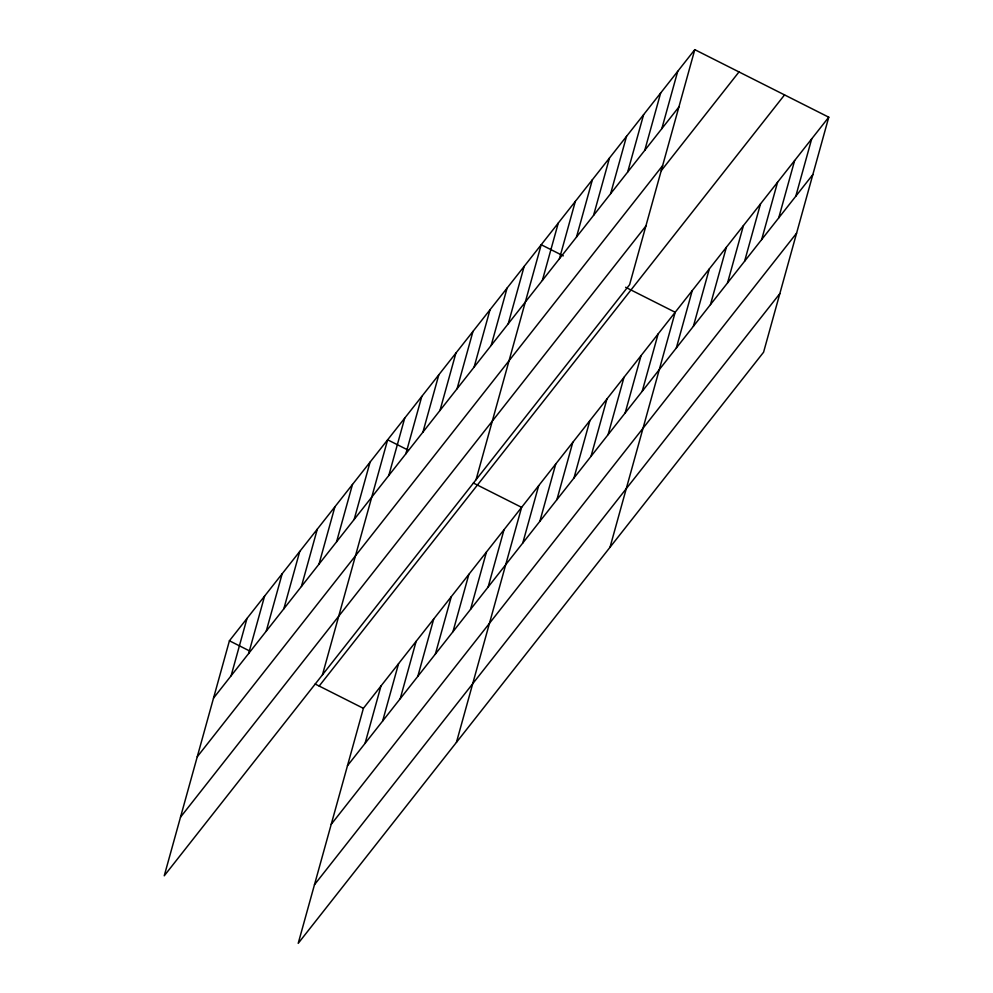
<?xml version="1.0" encoding="UTF-8"?>
<svg xmlns="http://www.w3.org/2000/svg" width="993" height="993" viewBox="0 0 993 993"><rect width="100%" height="100%" fill="white"/><g stroke="black" fill="none" stroke-linecap="round" stroke-linejoin="round"><path stroke-width="1.49" d="M694.79 49.65L229.42 640.783L164.242 875.801L629.612 284.668L694.79 49.65L828.758 117.199L763.58 352.217L298.21 943.35L363.388 708.332L828.758 117.199M231.096 675.811L246.996 618.453M248.672 653.481L264.585 596.123M266.248 631.151L282.161 573.793M283.837 608.821L299.737 551.45M301.413 586.478L317.326 529.12M319.001 564.148L334.902 506.79M336.577 541.818L352.478 484.46M354.153 519.488L370.066 462.13M322.464 674.818L387.642 439.8L408.371 450.251M388.797 475.486L404.71 418.127M405.864 453.813L421.777 396.443M422.931 432.129L438.832 374.771M439.986 410.457L455.899 353.098M457.053 388.784L472.966 331.426M365.064 743.36L380.977 686.002M474.12 367.112L490.021 309.754M382.64 721.03L398.553 663.672M491.175 345.44L507.088 288.069M400.229 698.7L416.129 641.341M508.242 323.755L524.155 266.397M417.805 676.37L433.718 618.999M476.044 479.743L541.21 244.725L563.316 255.871M435.381 654.039L451.294 596.669M542.377 280.411L558.277 223.053M452.969 631.697L468.87 574.339M559.431 258.739L575.344 201.368M470.545 609.367L486.458 552.009M576.499 237.054L592.399 179.696M488.122 587.037L504.034 529.679M593.566 215.382L609.466 158.024M456.445 742.367L521.61 507.349L473.388 483.032M610.621 193.709L626.533 136.351M522.777 543.034L538.678 485.676M627.688 172.037L643.601 114.679M539.832 521.362L555.745 463.992M644.755 150.365L660.655 92.994M556.899 499.678L572.8 442.319M661.81 128.68L677.722 71.322M573.966 478.005L589.867 420.647M591.021 456.333L606.934 398.975M608.088 434.661L624.001 377.303M625.156 412.989L641.056 355.618M642.21 391.304L658.123 333.946M610.012 547.292L675.19 312.274L625.615 287.275M676.345 347.96L692.245 290.601M693.399 326.287L709.312 268.917M710.467 304.603L726.38 247.245M727.534 282.931L743.434 225.572M744.601 261.258L760.501 203.9M761.656 239.586L777.569 182.228M778.723 217.914L794.636 160.543M795.79 196.229L811.691 138.871M213.507 698.141L678.877 107.008M197.259 756.765L662.616 165.632M661.264 170.684L738.991 71.943M180.503 817.177L645.872 226.044M319.175 686.039L784.544 94.906M347.488 765.69L812.845 174.557M331.228 824.314L796.585 233.181M314.471 884.726L779.84 293.593M229.42 640.783L250.149 651.234M315.166 684.016L363.388 708.332"/></g></svg>
